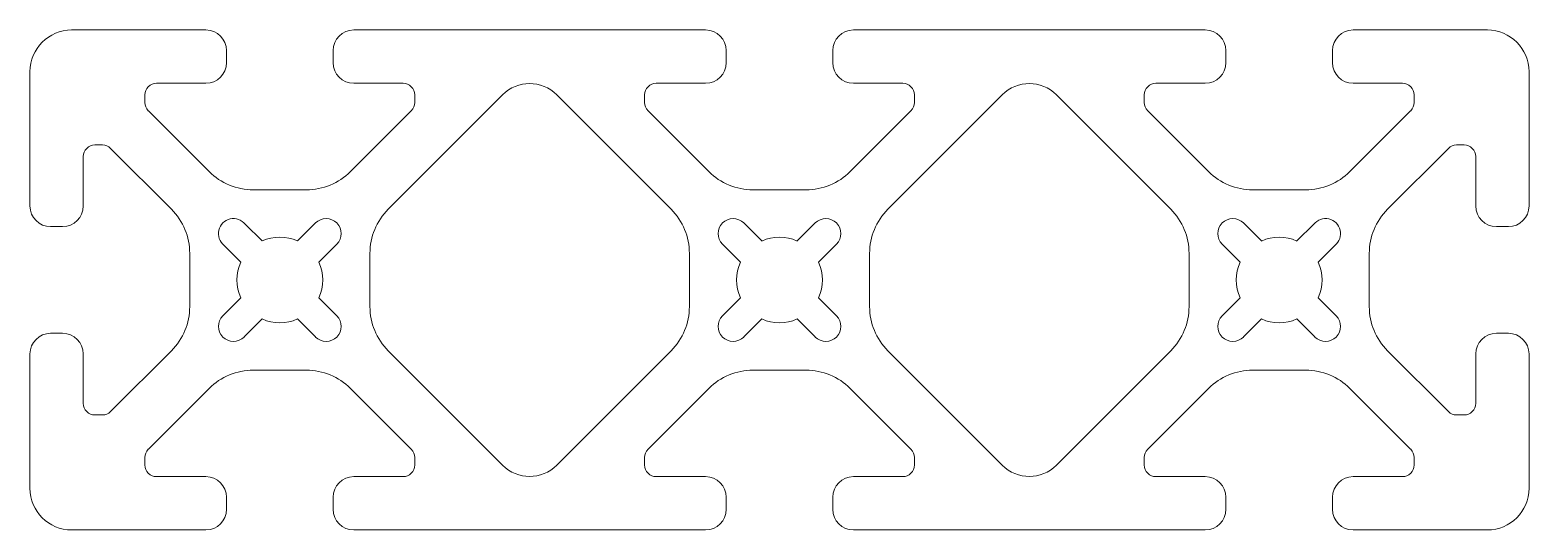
# Model space of a CAD drawing. Header units: inches. Extents: x -2.25 to 2.25, y -0.75 to 0.75.
import ezdxf

# ---------------------------------------------------------------- set-up
doc = ezdxf.new("R2010")
doc.units = ezdxf.units.IN
doc.header["$MEASUREMENT"] = 0

msp = doc.modelspace()

# ---------------------------------------------------------------- linework, layer by layer
at = {"color": 7, "linetype": 'Continuous', "lineweight": 15}
for p, q in [((-1.722, 0.75), (-2.125, 0.75)), ((-0.222, 0.75), (-1.278, 0.75)), ((1.278, 0.75), (0.222, 0.75)), ((2.125, 0.75), (1.722, 0.75)), ((-1.66, 0.652), (-1.66, 0.688)), ((-1.34, 0.688), (-1.34, 0.652)), ((-0.16, 0.652), (-0.16, 0.688)), ((0.16, 0.688), (0.16, 0.652)), ((1.34, 0.652), (1.34, 0.688)), ((1.66, 0.688), (1.66, 0.652)), ((-2.25, 0.625), (-2.25, 0.222)), ((-1.87, 0.59), (-1.722, 0.59)), ((-1.278, 0.59), (-1.13, 0.59)), ((-0.37, 0.59), (-0.222, 0.59)), ((0.222, 0.59), (0.37, 0.59)), ((1.13, 0.59), (1.278, 0.59)), ((1.722, 0.59), (1.87, 0.59)), ((2.25, 0.222), (2.25, 0.625)), ((-1.905, 0.5326), (-1.905, 0.555)), ((-0.8313, 0.5555), (-1.1748, 0.2121)), ((-1.095, 0.555), (-1.095, 0.5326)), ((-0.3252, 0.2121), (-0.6687, 0.5555)), ((-0.405, 0.5326), (-0.405, 0.555)), ((0.6687, 0.5555), (0.3252, 0.2121)), ((0.405, 0.555), (0.405, 0.5326)), ((1.1748, 0.2121), (0.8313, 0.5555)), ((1.095, 0.5326), (1.095, 0.555)), ((1.905, 0.555), (1.905, 0.5326)), ((-1.7121, 0.3252), (-1.8947, 0.5079)), ((-1.1053, 0.5079), (-1.2879, 0.3252)), ((-0.2121, 0.3252), (-0.3947, 0.5079)), ((0.3947, 0.5079), (0.2121, 0.3252)), ((1.2879, 0.3252), (1.1053, 0.5079)), ((1.8947, 0.5079), (1.7121, 0.3252)), ((-2.055, 0.405), (-2.0326, 0.405)), ((2.0326, 0.405), (2.055, 0.405)), ((-2.09, 0.222), (-2.09, 0.37)), ((-2.0079, 0.3947), (-1.8252, 0.2121)), ((1.8252, 0.2121), (2.0079, 0.3947)), ((2.09, 0.37), (2.09, 0.222)), ((-1.4201, 0.2705), (-1.5799, 0.2705)), ((0.0799, 0.2705), (-0.0799, 0.2705)), ((1.5799, 0.2705), (1.4201, 0.2705)), ((-2.188, 0.16), (-2.152, 0.16)), ((-1.5534, 0.117), (-1.6039, 0.1672)), ((-1.3926, 0.171), (-1.4466, 0.117)), ((-0.0534, 0.117), (-0.1074, 0.171)), ((0.1074, 0.171), (0.0534, 0.117)), ((1.4466, 0.117), (1.3926, 0.171)), ((1.6039, 0.1672), (1.5534, 0.117)), ((2.152, 0.16), (2.188, 0.16)), ((-1.6672, 0.1039), (-1.617, 0.0534)), ((-1.383, 0.0534), (-1.329, 0.1074)), ((-0.171, 0.1074), (-0.117, 0.0534)), ((0.117, 0.0534), (0.171, 0.1074)), ((1.329, 0.1074), (1.383, 0.0534)), ((1.617, 0.0534), (1.6672, 0.1039)), ((-1.7705, 0.0799), (-1.7705, -0.0799)), ((-1.2295, 0.0799), (-1.2295, -0.0799)), ((-0.2705, -0.0799), (-0.2705, 0.0799)), ((0.2705, 0.0799), (0.2705, -0.0799)), ((1.2295, -0.0799), (1.2295, 0.0799)), ((1.7705, -0.0799), (1.7705, 0.0799)), ((-1.617, -0.0534), (-1.671, -0.1074)), ((-1.329, -0.1074), (-1.383, -0.0534)), ((-0.117, -0.0534), (-0.171, -0.1074)), ((0.171, -0.1074), (0.117, -0.0534)), ((1.383, -0.0534), (1.329, -0.1074)), ((1.671, -0.1074), (1.617, -0.0534)), ((-1.6074, -0.171), (-1.5534, -0.117)), ((-1.4466, -0.117), (-1.3926, -0.171)), ((-0.1074, -0.171), (-0.0534, -0.117)), ((0.0534, -0.117), (0.1074, -0.171)), ((1.3926, -0.171), (1.4466, -0.117)), ((1.5534, -0.117), (1.6074, -0.171)), ((-2.152, -0.16), (-2.188, -0.16)), ((2.188, -0.16), (2.152, -0.16)), ((-2.25, -0.222), (-2.25, -0.625)), ((-2.09, -0.37), (-2.09, -0.222)), ((-1.8252, -0.2121), (-2.0079, -0.3947)), ((-1.1748, -0.2121), (-0.8313, -0.5555)), ((-0.6687, -0.5555), (-0.3252, -0.2121)), ((0.3252, -0.2121), (0.6687, -0.5555)), ((0.8313, -0.5555), (1.1748, -0.2121)), ((2.0079, -0.3947), (1.8252, -0.2121)), ((2.09, -0.222), (2.09, -0.37)), ((2.25, -0.625), (2.25, -0.222)), ((-1.5799, -0.2705), (-1.4201, -0.2705)), ((-0.0799, -0.2705), (0.0799, -0.2705)), ((1.4201, -0.2705), (1.5799, -0.2705)), ((-1.8947, -0.5079), (-1.7121, -0.3252)), ((-1.2879, -0.3252), (-1.1053, -0.5079)), ((-0.3947, -0.5079), (-0.2121, -0.3252)), ((0.2121, -0.3252), (0.3947, -0.5079)), ((1.1053, -0.5079), (1.2879, -0.3252)), ((1.7121, -0.3252), (1.8947, -0.5079)), ((-2.0326, -0.405), (-2.055, -0.405)), ((2.055, -0.405), (2.0326, -0.405)), ((-1.905, -0.555), (-1.905, -0.5326)), ((-1.095, -0.5326), (-1.095, -0.555)), ((-0.405, -0.555), (-0.405, -0.5326)), ((0.405, -0.5326), (0.405, -0.555)), ((1.095, -0.555), (1.095, -0.5326)), ((1.905, -0.5326), (1.905, -0.555)), ((-1.722, -0.59), (-1.87, -0.59)), ((-1.13, -0.59), (-1.278, -0.59)), ((-0.222, -0.59), (-0.37, -0.59)), ((0.37, -0.59), (0.222, -0.59)), ((1.278, -0.59), (1.13, -0.59)), ((1.87, -0.59), (1.722, -0.59)), ((-1.66, -0.688), (-1.66, -0.652)), ((-1.34, -0.652), (-1.34, -0.688)), ((-0.16, -0.688), (-0.16, -0.652)), ((0.16, -0.652), (0.16, -0.688)), ((1.34, -0.688), (1.34, -0.652)), ((1.66, -0.652), (1.66, -0.688)), ((-2.125, -0.75), (-1.722, -0.75)), ((-1.278, -0.75), (-0.222, -0.75)), ((0.222, -0.75), (1.278, -0.75)), ((1.722, -0.75), (2.125, -0.75))]:
    msp.add_line(p, q, dxfattribs=at)
for centre, radius, start, end in [((-2.125, 0.625), 0.125, 90, 180), ((-1.722, 0.688), 0.062, 360, 90), ((-1.278, 0.688), 0.062, 90, 180), ((-0.222, 0.688), 0.062, 360, 90), ((0.222, 0.688), 0.062, 90, 180), ((1.278, 0.688), 0.062, 360, 90), ((1.722, 0.688), 0.062, 90, 180), ((2.125, 0.625), 0.125, 0, 90), ((-1.722, 0.652), 0.062, 270, 0), ((-1.278, 0.652), 0.062, 180, 270), ((-0.222, 0.652), 0.062, 270, 0), ((0.222, 0.652), 0.062, 180, 270), ((1.278, 0.652), 0.062, 270, 0), ((1.722, 0.652), 0.062, 180, 270), ((-1.87, 0.555), 0.035, 90, 180), ((-1.13, 0.555), 0.035, 0, 90), ((-0.75, 0.4742), 0.115, 45, 135), ((-0.37, 0.555), 0.035, 90, 180), ((0.37, 0.555), 0.035, 0, 90), ((0.75, 0.4742), 0.115, 45, 135), ((1.13, 0.555), 0.035, 90, 180), ((1.87, 0.555), 0.035, 0, 90), ((-1.87, 0.5326), 0.035, 180, 225), ((-1.13, 0.5326), 0.035, 315, 0), ((-0.37, 0.5326), 0.035, 180, 225), ((0.37, 0.5326), 0.035, 315, 360), ((1.13, 0.5326), 0.035, 180, 225), ((1.87, 0.5326), 0.035, 315, 360), ((-2.055, 0.37), 0.035, 90, 180), ((-2.0326, 0.37), 0.035, 45, 90), ((2.0326, 0.37), 0.035, 90, 135), ((2.055, 0.37), 0.035, 0, 90), ((-1.5799, 0.4575), 0.187, 225, 270), ((-1.4201, 0.4575), 0.187, 270, 315), ((-0.0799, 0.4575), 0.187, 225, 270), ((0.0799, 0.4575), 0.187, 270, 315), ((1.4201, 0.4575), 0.187, 225, 270), ((1.5799, 0.4575), 0.187, 270, 315), ((-2.188, 0.222), 0.062, 180, 270), ((-2.152, 0.222), 0.062, 270, 0), ((-1.9575, 0.0799), 0.187, 0, 45), ((-1.6392, 0.1392), 0.045, 38.4359, 231.5641), ((-1.3608, 0.1392), 0.045, 315, 135), ((-1.0425, 0.0799), 0.187, 135, 180), ((-0.4575, 0.0799), 0.187, 0, 45), ((-0.1392, 0.1392), 0.045, 45, 225), ((0.1392, 0.1392), 0.045, 315, 135), ((0.4575, 0.0799), 0.187, 135, 180), ((1.0425, 0.0799), 0.187, 0, 45), ((1.3608, 0.1392), 0.045, 45, 225), ((1.6392, 0.1392), 0.045, 308.4359, 141.5641), ((1.9575, 0.0799), 0.187, 135, 180), ((2.152, 0.222), 0.062, 180, 270), ((2.188, 0.222), 0.062, 270, 0), ((-1.5, 0), 0.1287, 65.4742, 114.5258), ((0, 0), 0.1286, 65.4742, 114.5258), ((1.5, 0), 0.1286, 65.4742, 114.5258), ((-1.5, 0), 0.1286, 155.4742, 204.5258), ((-1.5, 0), 0.1287, 335.4742, 24.5258), ((0, 0), 0.1287, 155.4742, 204.5258), ((0, 0), 0.1286, 335.4742, 24.5258), ((1.5, 0), 0.1287, 155.4742, 204.5258), ((1.5, 0), 0.1286, 335.4742, 24.5258), ((-1.9575, -0.0799), 0.187, 315, 0), ((-1.0425, -0.0799), 0.187, 180, 225), ((-0.4575, -0.0799), 0.187, 315, 360), ((0.4575, -0.0799), 0.187, 180, 225), ((1.0425, -0.0799), 0.187, 315, 0), ((1.9575, -0.0799), 0.187, 180, 225), ((-1.6392, -0.1392), 0.045, 135, 315), ((-1.5, 0), 0.1286, 245.4742, 294.5258), ((-1.3608, -0.1392), 0.045, 225, 45), ((-0.1392, -0.1392), 0.045, 135, 315), ((0, 0), 0.1286, 245.4742, 294.5258), ((0.1392, -0.1392), 0.045, 225, 45), ((1.3608, -0.1392), 0.045, 135, 315), ((1.5, 0), 0.1286, 245.4742, 294.5258), ((1.6392, -0.1392), 0.045, 225, 45), ((-2.188, -0.222), 0.062, 90, 180), ((-2.152, -0.222), 0.062, 360, 90), ((2.152, -0.222), 0.062, 90, 180), ((2.188, -0.222), 0.062, 360, 90), ((-1.5799, -0.4575), 0.187, 90, 135), ((-1.4201, -0.4575), 0.187, 45, 90), ((-0.0799, -0.4575), 0.187, 90, 135), ((0.0799, -0.4575), 0.187, 45, 90), ((1.4201, -0.4575), 0.187, 90, 135), ((1.5799, -0.4575), 0.187, 45, 90), ((-2.055, -0.37), 0.035, 180, 270), ((-2.0326, -0.37), 0.035, 270, 315), ((2.0326, -0.37), 0.035, 225, 270), ((2.055, -0.37), 0.035, 270, 0), ((-1.87, -0.5326), 0.035, 135, 180), ((-1.13, -0.5326), 0.035, 0, 45), ((-0.37, -0.5326), 0.035, 135, 180), ((0.37, -0.5326), 0.035, 0, 45), ((1.13, -0.5326), 0.035, 135, 180), ((1.87, -0.5326), 0.035, 0, 45), ((-1.87, -0.555), 0.035, 180, 270), ((-1.13, -0.555), 0.035, 270, 0), ((-0.75, -0.4742), 0.115, 225, 315), ((-0.37, -0.555), 0.035, 180, 270), ((0.37, -0.555), 0.035, 270, 0), ((0.75, -0.4742), 0.115, 225, 315), ((1.13, -0.555), 0.035, 180, 270), ((1.87, -0.555), 0.035, 270, 0), ((-2.125, -0.625), 0.125, 180, 270), ((-1.722, -0.652), 0.062, 0, 90), ((-1.278, -0.652), 0.062, 90, 180), ((-0.222, -0.652), 0.062, 0, 90), ((0.222, -0.652), 0.062, 90, 180), ((1.278, -0.652), 0.062, 0, 90), ((1.722, -0.652), 0.062, 90, 180), ((2.125, -0.625), 0.125, 270, 0), ((-1.722, -0.688), 0.062, 270, 0), ((-1.278, -0.688), 0.062, 180, 270), ((-0.222, -0.688), 0.062, 270, 0), ((0.222, -0.688), 0.062, 180, 270), ((1.278, -0.688), 0.062, 270, 0), ((1.722, -0.688), 0.062, 180, 270)]:
    msp.add_arc(centre, radius, start, end, dxfattribs=at)

doc.saveas('drawing.dxf')
